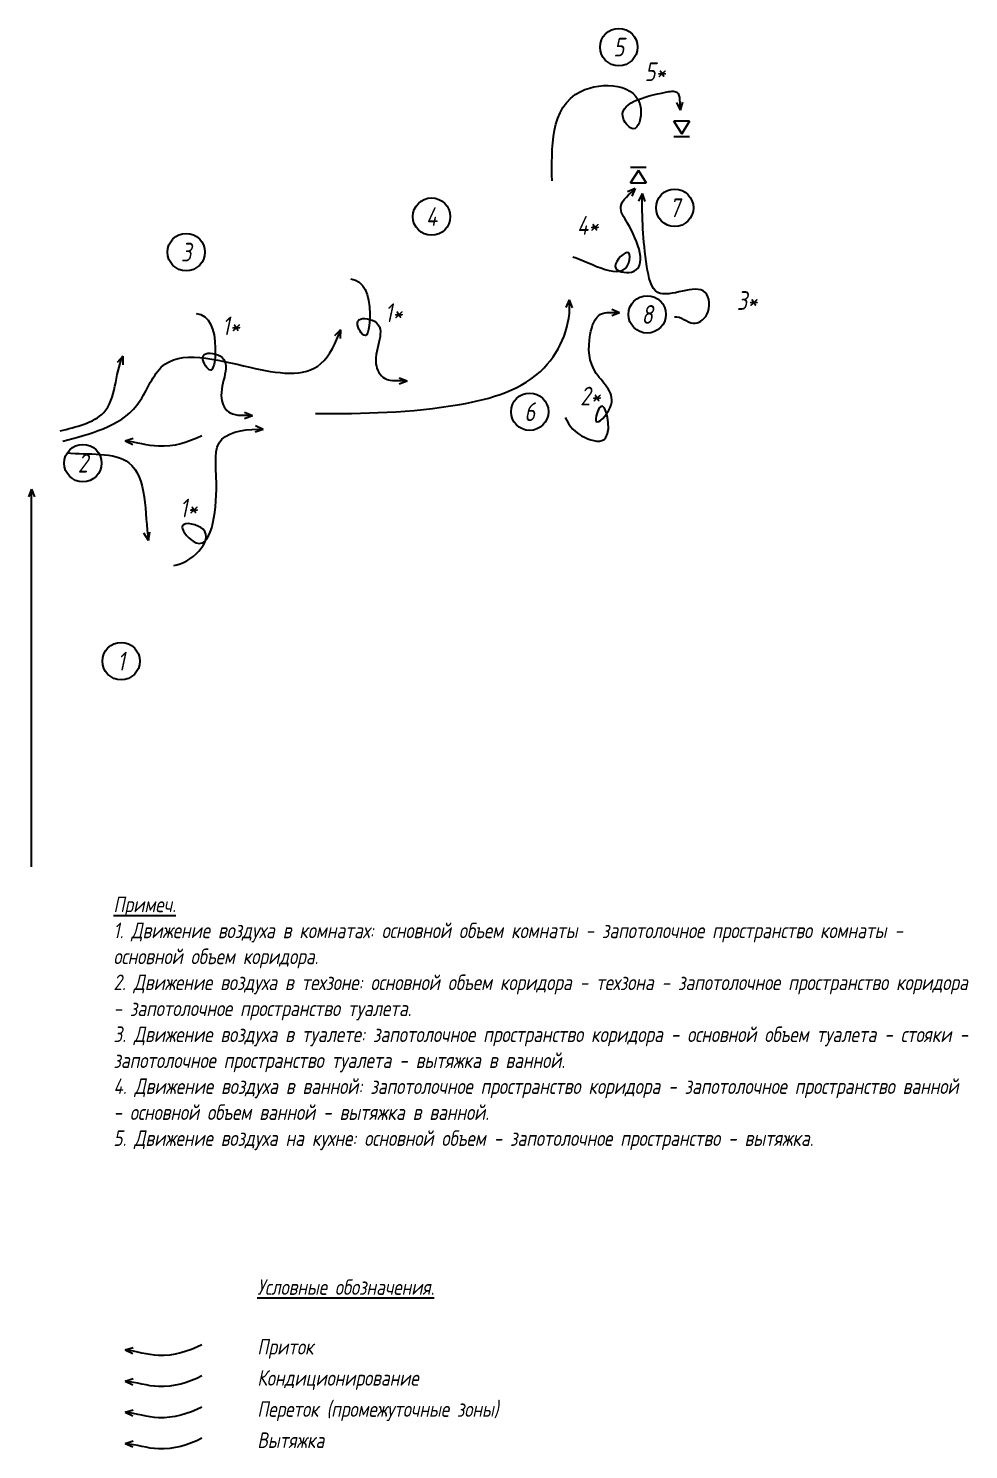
# Model space of a CAD drawing. Header units: millimetres. Extents: x -20430 to 47536, y -37310 to 23105.
# Drawn here: x 32449 to 47536, y -34724 to -11916 of the extents above; entities that cross this region are included whole.
import ezdxf
from ezdxf.enums import TextEntityAlignment as Align

# ---------------------------------------------------------------- set-up
doc = ezdxf.new("R2010")
doc.units = ezdxf.units.MM
doc.layers.add('02 ОВиК', color=7, linetype='Continuous')
doc.layers.add('07 Номера помещений', color=7, linetype='Continuous')
doc.styles.add('ГОСТ-ISOCPEUR', font='isocpeui.ttf', dxfattribs={"width": 0.8})

# ---------------------------------------------------------------- blocks, each defined once
blk = doc.blocks.new('Решотка вытяжная2')
at = {"color": 0, "lineweight": -2}
for p, q in [((-125, 0), (125, 0)), ((-125, 0), (125, 0)), ((-125, -250), (0, -50)), ((0, -50), (-125, -250)), ((0, -50), (125, -250)), ((125, -250), (0, -50)), ((-125, -250), (125, -250)), ((-125, -250), (125, -250))]:
    blk.add_line(p, q, dxfattribs=at)

msp = doc.modelspace()

# ---------------------------------------------------------------- linework, layer by layer
at = {"layer": '02 ОВиК', "color": 31}
for p, q in [((42911.8, -13229.4), (42853.8, -13107.1)), ((42911.8, -13229.4), (42952.5, -13100.3)), ((42188, -14484.1), (42064.2, -14538.9)), ((42188, -14484.1), (42134.6, -14608.5)), ((42296.6, -14564.2), (42241.6, -14688)), ((42296.6, -14564.2), (42340.4, -14692.4)), ((34001.8, -34626.1), (34130.5, -34583.9)), ((34001.8, -34626.1), (34124.9, -34682.7))]:
    msp.add_line(p, q, dxfattribs=at)
at = {"layer": '02 ОВиК', "color": 3}
for p, q in [((41128.2, -16271.8), (41073.2, -16395.5)), ((41128.2, -16271.8), (41172.1, -16399.9)), ((41936.5, -16478.4), (41810.4, -16428.9)), ((41936.5, -16478.4), (41810.4, -16527.9)), ((38524.7, -17576.4), (38398.6, -17527)), ((38524.7, -17576.4), (38398.6, -17625.9)), ((36044.6, -18132.1), (35918.6, -18082.6)), ((36044.6, -18132.1), (35918.6, -18181.6)), ((36215.8, -18352.7), (36087.1, -18394.9)), ((36215.8, -18352.7), (36092.8, -18296.1)), ((34001.8, -18535.3), (34130.5, -18493.1)), ((34001.8, -18535.3), (34124.9, -18592)), ((34001.8, -34126.1), (34130.5, -34083.9)), ((34001.8, -34126.1), (34124.9, -34182.7))]:
    msp.add_line(p, q, dxfattribs=at)
at = {"layer": '02 ОВиК', "color": 5}
for p, q in [((37457.2, -16755.7), (37362, -16852)), ((37457.2, -16755.7), (37453, -16891.1)), ((33961.7, -17177.9), (33872.7, -17279.9)), ((33961.7, -17177.9), (33965.8, -17313.3)), ((34374.1, -20133.4), (34301.6, -20019)), ((34374.1, -20133.4), (34398.8, -20000.2)), ((34001.8, -33626.1), (34130.5, -33583.9)), ((34001.8, -33626.1), (34124.9, -33682.7))]:
    msp.add_line(p, q, dxfattribs=at)
at = {"layer": '02 ОВиК', "color": 1}
for p, q in [((32498.4, -19309), (32448.9, -19435)), ((32498.4, -25372), (32498.4, -19309)), ((32498.4, -19309), (32547.9, -19435)), ((34001.8, -33126.1), (34130.5, -33083.9)), ((34001.8, -33126.1), (34124.9, -33182.7))]:
    msp.add_line(p, q, dxfattribs=at)
at = {"layer": '02 ОВиК', "color": 31}
for points, start_tangent, end_tangent in [([(40851, -14364.4), (41314.3, -12927), (42274.8, -13199.5), (42152.2, -13526.5), (41998.9, -13373.2), (42669.9, -12940.7), (42853.8, -12940.7), (42911.8, -13229.4)], (0, 1), (0.1761381, -0.9843655)), ([(41184.6, -15580.8), (42083.8, -15676.2), (42083.8, -15519.5), (41865.8, -15737.5), (42124.7, -15826.1), (42063.4, -15042.7), (41954.4, -14777), (42188, -14484.1)], (0.9592421, -0.2825854), (0.6937584, 0.7202078)), ([(42815.6, -16545.3), (43114.1, -16648.6), (43337.3, -16506.3), (43309.4, -16154.7), (42550.5, -16154.7), (42374.7, -15738.9), (42296.6, -14564.2)], (0.9812162, 0.1929114), (0, 1)), ([(35231.3, -34543.3), (34538.1, -34713.3), (34001.8, -34626.1)], (-0.8909061, -0.4541874), (-0.9928768, 0.1191452))]:
    msp.add_spline(points, degree=3, dxfattribs=dict(at, start_tangent=start_tangent, end_tangent=end_tangent))
at = {"layer": '02 ОВиК', "color": 3}
for points, start_tangent, end_tangent in [([(37622.3, -15937.1), (37928.3, -16495.2), (37830.6, -16840.5), (37732.9, -16617.3), (38001.5, -16617.3), (38025.9, -17297.4), (38165.4, -17531.1), (38524.7, -17576.4)], (0.9948227, -0.1016253), (0.9869329, -0.1611319)), ([(37053.4, -18098), (39370.7, -17950.8), (40725.7, -17361.6), (41128.2, -16271.8)], (1, 0), (-0.1046848, 0.9945055)), ([(35142.2, -16492.7), (35448.2, -17050.9), (35350.6, -17396.2), (35252.9, -17172.9), (35521.5, -17172.9), (35545.9, -17853.1), (35685.4, -18086.8), (36044.6, -18132.1)], (0.9948227, -0.1016253), (0.9869329, -0.1611319)), ([(41060.1, -18161.3), (41382.8, -18483.9), (41714.1, -18483.9), (41626.9, -17986.9), (41561.5, -18222.3), (41786, -17997.8), (41561.5, -17455), (41465.6, -16827.2), (41631.3, -16504.6), (41936.5, -16478.4)], (0.4389641, -0.8985046), (1, 0)), ([(35231.3, -18452.5), (34538.1, -18622.5), (34001.8, -18535.3)], (-0.8909061, -0.4541874), (-0.9928768, 0.1191452)), ([(34783.4, -20534.2), (35253.5, -19955.2), (34919.7, -19893.9), (35090, -20145.9), (35464.6, -19226.3), (35553.2, -18511), (36215.8, -18352.7)], (0.9970007, 0.0773927), (0.9970399, -0.0768864)), ([(35231.3, -34043.3), (34538.1, -34213.3), (34001.8, -34126.1)], (-0.8909061, -0.4541874), (-0.9928768, 0.1191452))]:
    msp.add_spline(points, degree=3, dxfattribs=dict(at, start_tangent=start_tangent, end_tangent=end_tangent))
at = {"layer": '02 ОВиК', "color": 5}
for points, start_tangent, end_tangent in [([(32999.5, -18542.7), (34187.6, -17963.4), (34580.3, -17354.7), (36004, -17354.7), (37143, -17295.7), (37457.2, -16755.7)], (0.9620639, 0.2728241), (0.3378648, 0.9411947)), ([(32960.2, -18375.8), (33657.4, -18081.2), (33961.7, -17177.9)], (0.9647638, 0.2631174), (0.3973419, 0.9176706)), ([(33068.2, -18729.3), (34059.9, -18886.4), (34374.1, -20133.4)], (0.996031, -0.089007), (0.1403868, -0.9900967)), ([(35231.3, -33543.3), (34538.1, -33713.3), (34001.8, -33626.1)], (-0.8909061, -0.4541874), (-0.9928768, 0.1191452))]:
    msp.add_spline(points, degree=3, dxfattribs=dict(at, start_tangent=start_tangent, end_tangent=end_tangent))
at = {"layer": '02 ОВиК', "color": 1, "start_tangent": (-0.8909061, -0.4541874), "end_tangent": (-0.9928768, 0.1191452)}
msp.add_spline([(35231.3, -33043.3), (34538.1, -33213.3), (34001.8, -33126.1)], degree=3, dxfattribs=at)
at = {"layer": '07 Номера помещений'}
for centre in [(41923.2, -12216.5), (42821, -14795.3), (38918.1, -14936.7), (34980.3, -15506.6), (42378.7, -16506.3), (40493.4, -18068.1), (33322.9, -18893.5), (33936.8, -22071)]:
    msp.add_circle(centre, 300, dxfattribs=at)

# ---------------------------------------------------------------- block references
at = {"layer": '02 ОВиК', "color": 31, "rotation": 180}
msp.add_blockref('Решотка вытяжная2', (42932.1, -13655.7), dxfattribs=at)
at = {"layer": '02 ОВиК', "color": 31}
msp.add_blockref('Решотка вытяжная2', (42237.5, -14144.7), dxfattribs=at)

# ---------------------------------------------------------------- texts
at = {"layer": '02 ОВиК', "style": 'ГОСТ-ISOCPEUR', "width": 0.8}
for s, p in [('5*', (42505.5, -12612)), ('4*', (41423.9, -15076.6)), ('3*', (43980.6, -16283.7)), ('1*', (38309.3, -16479.6)), ('1*', (35699.2, -16689.1)), ('2*', (41467, -17816.5)), ('1*', (35020.2, -19613.6))]:
    msp.add_text(s, height=300, dxfattribs=at).set_placement(p, align=Align.MIDDLE)
at = {"layer": '02 ОВиК', "linetype": 'Continuous', "lineweight": -2, "style": 'ГОСТ-ISOCPEUR', "width": 0.8}
for s, p in [('%%UУсловные обозначения.', (36121.9, -32241.2)), ('Приток', (36121.9, -33199.2)), ('Кондиционирование', (36121.9, -33699.2)), ('Переток (промежуточные зоны)', (36121.9, -34199.2)), ('Вытяжка', (36121.9, -34699.2))]:
    msp.add_text(s, height=250, dxfattribs=at).set_placement(p)
at = {"layer": '02 ОВиК', "lineweight": -2, "insert": (33813.2, -25850.6), "char_height": 250, "width": 13732.223, "attachment_point": 1, "style": 'ГОСТ-ISOCPEUR'}
msp.add_mtext('{\\LПримеч.\\P\\l1. Движение воздуха в комнатах: основной объем комнаты - запотолочное пространство комнаты - основной объем коридора.\\P2. Движение воздуха в техзоне: основной объем коридора - техзона - запотолочное пространство коридора - запотолочное пространство туалета.\\P3. Движение воздуха в туалете: запотолочное пространство коридора - основной объем туалета - стояки - запотолочное пространство туалета - вытяжка в ванной.\\P4. Движение воздуха в ванной: запотолочное пространство коридора - запотолочное пространство ванной - основной объем ванной - вытяжка в ванной.\\P5. Движение воздуха на кухне: основной объем - запотолочное пространство - вытяжка.}', dxfattribs=at)
at = {"layer": '07 Номера помещений', "style": 'ГОСТ-ISOCPEUR', "width": 0.8}
for s, p in [('5', (41923.2, -12216.5)), ('4', (38918.1, -14936.7)), ('7', (42821, -14795.3)), ('3', (34980.3, -15506.6)), ('8', (42378.7, -16506.3)), ('6', (40493.4, -18068.1)), ('2', (33322.9, -18893.5)), ('1', (33936.8, -22071))]:
    msp.add_text(s, height=300, dxfattribs=at).set_placement(p, align=Align.MIDDLE)

doc.saveas('drawing.dxf')
